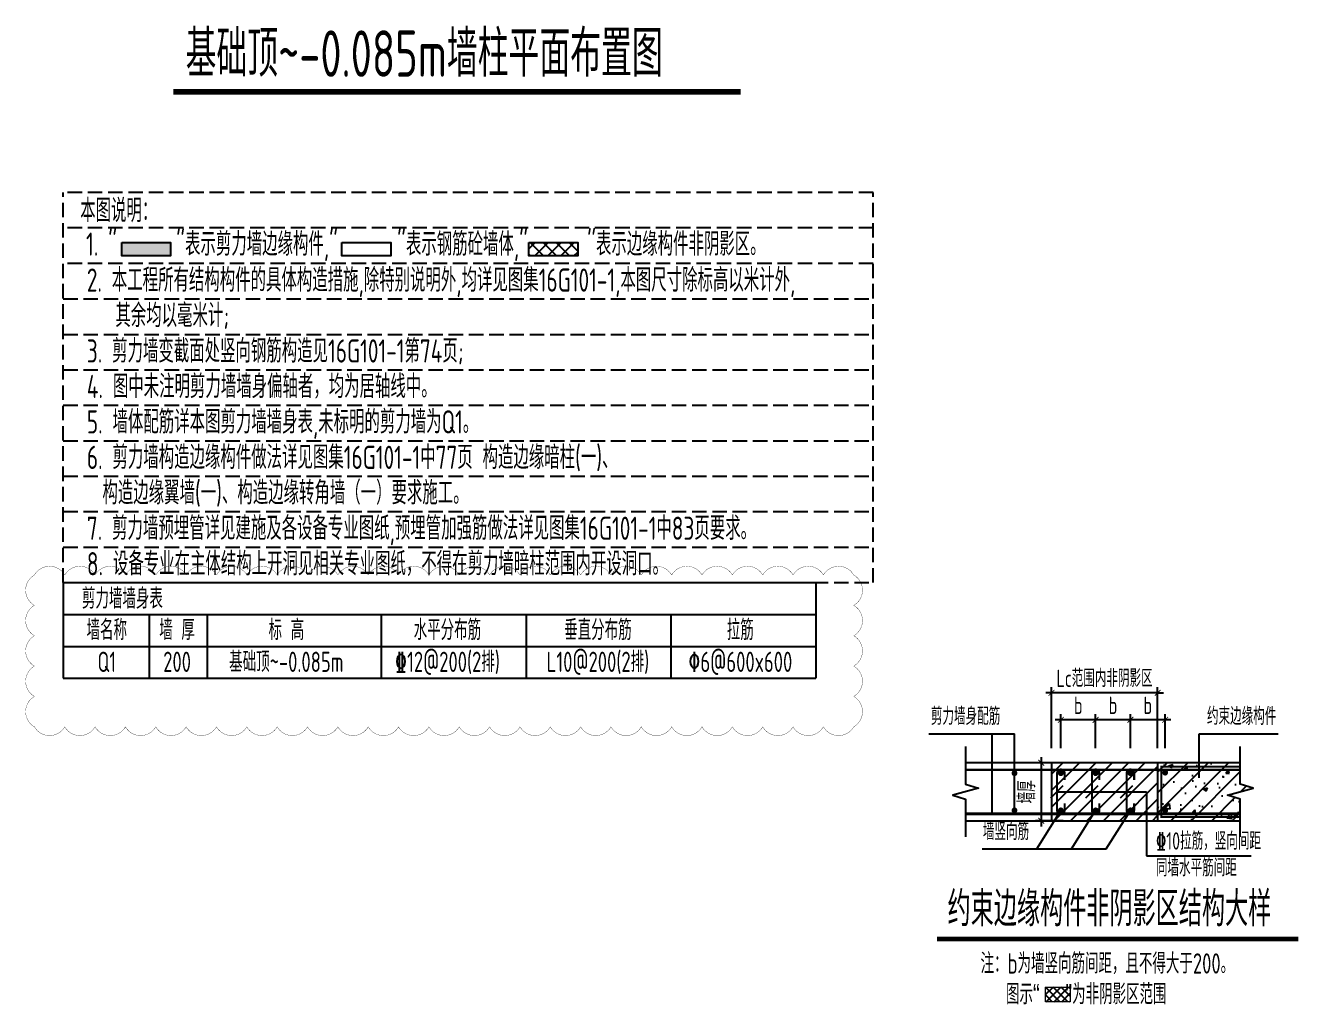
# Model space of a CAD drawing. Extents: x -1058961 to 23600, y -449123 to 2751847.
# Drawn here: x -427904 to -405905, y -121 to 16763 of the extents above; entities that cross this region are included whole.
import ezdxf
from ezdxf.enums import TextEntityAlignment as Align

# ---------------------------------------------------------------- set-up
doc = ezdxf.new("R2010")
doc.units = 0
doc.header["$LTSCALE"] = 1000
doc.linetypes.add('DASH', pattern=[0.35, 0.25, -0.1])
doc.linetypes.add('H3普通虚线', pattern=[4.2, 3, -1.2])
doc.layers.get('0').update_dxf_attribs({"linetype": 'CONTINUOUS'})
doc.layers.get('DEFPOINTS').update_dxf_attribs({"linetype": 'CONTINUOUS'})
for name, color, linetype in [('HATCH', 8, 'CONTINUOUS'), ('PUB_TEXT', 2, 'CONTINUOUS'), ('S-BEAM-XRBAR', 20, 'CONTINUOUS'), ('S-DETL-DIM', 151, 'CONTINUOUS'), ('S-DETL-LINE1', 2, 'CONTINUOUS'), ('S-DETL-LINE2', 2, 'H3普通虚线'), ('S-DETL-TEXT', 7, 'CONTINUOUS'), ('S-WALL-BEHATCH', 51, 'CONTINUOUS'), ('S-X详图钢筋', 6, 'CONTINUOUS'), ('S-文字', 7, 'CONTINUOUS'), ('S-表格线', 54, 'CONTINUOUS')]:
    doc.layers.add(name, color=color, linetype=linetype)
doc.layers.add('墙柱轮廓', color=7, linetype='CONTINUOUS', lineweight=18)
doc.layers.add('审图修改', color=2, linetype='CONTINUOUS', plot=False)
doc.styles.add('TSSD_DIMENSION', font='Tssdeng.shx', dxfattribs={"width": 0.7, "bigfont": 'tssdchn.shx'})
doc.styles.add('TSSD_REIN', font='tssdeng.shx', dxfattribs={"width": 0.7, "height": 300, "bigfont": 'tssdchn.shx'})
doc.dimstyles.new('TSSD_25_100', dxfattribs={"dimtxt": 300, "dimasz": 100, "dimexe": 100, "dimexo": 250, "dimgap": 100, "dimtad": 1, "dimdec": 0, "dimlfac": 0.25, "dimzin": 0, "dimdsep": 46, "dimtxsty": 'TSSD_DIMENSION', "dimblk": 'ARCHTICK', "dimcen": 0, "dimdle": 100, "dimclrt": 7, "dimadec": 0, "dimazin": 0, "dimtfac": 1, "dimtdec": 0, "dimtix": 1, "dimtmove": 2, "dimatfit": 3, "dimldrblk": 'ARCHTICK', "dimfxl": 0, "dimtolj": 1, "dimtzin": 0, "dimarcsym": 0})

# ---------------------------------------------------------------- blocks, each defined once
blk = doc.blocks.new('_ArchTick')
at = {"color": 0, "linetype": 'ByBlock', "const_width": 0.15}
blk.add_lwpolyline([(-0.5, -0.5), (0.5, 0.5)], dxfattribs=at)
blk = doc.blocks.new('*D575')
at = {"layer": 'DEFPOINTS', "color": 0}
for p in [(2113, 5957), (2113, 4750), (3945, 4750)]:
    blk.add_point(p, dxfattribs=at)
at = {"layer": 'S-DETL-DIM', "color": 0, "lineweight": -2}
for p, q in [((2113, 5957), (2013, 5957)), ((2113, 5000), (2113, 6057)), ((3945, 5957), (2113, 5957)), ((3945, 5000), (3945, 6057)), ((3945, 5957), (4045, 5957))]:
    blk.add_line(p, q, dxfattribs=at)
at = {"layer": 'S-DETL-DIM', "color": 0, "lineweight": -2, "xscale": 100, "yscale": 100, "zscale": 100}
blk.add_blockref('_ArchTick', (2113, 5957), dxfattribs=at)
at = {"layer": 'S-DETL-DIM', "color": 0, "lineweight": -2, "xscale": 100, "yscale": 100, "zscale": 100, "rotation": 180}
blk.add_blockref('_ArchTick', (3945, 5957), dxfattribs=at)
at = {"layer": 'S-DETL-DIM', "color": 7, "insert": (3029, 6207), "char_height": 300, "attachment_point": 5, "style": 'TSSD_DIMENSION'}
blk.add_mtext('\\A1;Lc范围内非阴影区', dxfattribs=at)
blk = doc.blocks.new('*D576')
at = {"layer": 'DEFPOINTS', "color": 0}
for p in [(2275, 5491), (2275, 4750), (2875, 4750)]:
    blk.add_point(p, dxfattribs=at)
at = {"layer": 'S-DETL-DIM', "color": 0, "lineweight": -2}
for p, q in [((2275, 5000), (2275, 5591)), ((2875, 5000), (2875, 5591)), ((2975, 5491), (2175, 5491))]:
    blk.add_line(p, q, dxfattribs=at)
at = {"layer": 'S-DETL-DIM', "color": 0, "lineweight": -2, "xscale": 100, "yscale": 100, "zscale": 100, "rotation": 180}
blk.add_blockref('_ArchTick', (2275, 5491), dxfattribs=at)
at = {"layer": 'S-DETL-DIM', "color": 0, "lineweight": -2, "xscale": 100, "yscale": 100, "zscale": 100}
blk.add_blockref('_ArchTick', (2875, 5491), dxfattribs=at)
at = {"layer": 'S-DETL-DIM', "color": 7, "insert": (2575, 5741), "char_height": 300, "attachment_point": 5, "style": 'TSSD_DIMENSION'}
blk.add_mtext('\\A1;b', dxfattribs=at)
blk = doc.blocks.new('*D577')
at = {"layer": 'DEFPOINTS', "color": 0}
for p in [(2875, 5491), (2875, 4750), (3475, 4750)]:
    blk.add_point(p, dxfattribs=at)
at = {"layer": 'S-DETL-DIM', "color": 0, "lineweight": -2}
for p, q in [((2875, 5000), (2875, 5591)), ((3475, 5000), (3475, 5591)), ((3575, 5491), (2775, 5491))]:
    blk.add_line(p, q, dxfattribs=at)
at = {"layer": 'S-DETL-DIM', "color": 0, "lineweight": -2, "xscale": 100, "yscale": 100, "zscale": 100, "rotation": 180}
blk.add_blockref('_ArchTick', (2875, 5491), dxfattribs=at)
at = {"layer": 'S-DETL-DIM', "color": 0, "lineweight": -2, "xscale": 100, "yscale": 100, "zscale": 100}
blk.add_blockref('_ArchTick', (3475, 5491), dxfattribs=at)
at = {"layer": 'S-DETL-DIM', "color": 7, "insert": (3175, 5741), "char_height": 300, "attachment_point": 5, "style": 'TSSD_DIMENSION'}
blk.add_mtext('\\A1;b', dxfattribs=at)
blk = doc.blocks.new('*D578')
at = {"layer": 'DEFPOINTS', "color": 0}
for p in [(3475, 5491), (3475, 4750), (4075, 4750)]:
    blk.add_point(p, dxfattribs=at)
at = {"layer": 'S-DETL-DIM', "color": 0, "lineweight": -2}
for p, q in [((3475, 5000), (3475, 5591)), ((4075, 5000), (4075, 5591)), ((4175, 5491), (3375, 5491))]:
    blk.add_line(p, q, dxfattribs=at)
at = {"layer": 'S-DETL-DIM', "color": 0, "lineweight": -2, "xscale": 100, "yscale": 100, "zscale": 100, "rotation": 180}
blk.add_blockref('_ArchTick', (3475, 5491), dxfattribs=at)
at = {"layer": 'S-DETL-DIM', "color": 0, "lineweight": -2, "xscale": 100, "yscale": 100, "zscale": 100}
blk.add_blockref('_ArchTick', (4075, 5491), dxfattribs=at)
at = {"layer": 'S-DETL-DIM', "color": 7, "insert": (3775, 5741), "char_height": 300, "attachment_point": 5, "style": 'TSSD_DIMENSION'}
blk.add_mtext('\\A1;b', dxfattribs=at)
blk = doc.blocks.new('*D579')
at = {"layer": 'DEFPOINTS', "color": 0}
for p in [(2566, 4750), (1936, 3750), (2566, 3750)]:
    blk.add_point(p, dxfattribs=at)
at = {"layer": 'S-DETL-DIM', "color": 0, "lineweight": -2}
for p, q in [((1936, 4850), (1936, 3650)), ((2316, 4750), (1836, 4750)), ((2316, 3750), (1836, 3750))]:
    blk.add_line(p, q, dxfattribs=at)
at = {"layer": 'S-DETL-DIM', "color": 0, "lineweight": -2, "xscale": 100, "yscale": 100, "zscale": 100}
for p, rotation in [((1936, 4750), 90), ((1936, 3750), 270)]:
    blk.add_blockref('_ArchTick', p, dxfattribs=dict(at, rotation=rotation))
at = {"layer": 'S-DETL-DIM', "color": 7, "insert": (1686, 4250), "char_height": 300, "attachment_point": 5, "rotation": 90, "style": 'TSSD_DIMENSION'}
blk.add_mtext('\\A1;墙厚', dxfattribs=at)
blk = doc.blocks.new('*U410')
at = {"layer": 'HATCH'}
for points in [[(5140097, 756132), (5140097, 756363), (5140942, 756132)], [(5140097, 756363), (5140942, 756132), (5140942, 756363)]]:
    blk.add_solid(points, dxfattribs=at)
blk = doc.blocks.new('20210311.03312664')
at = {"layer": 'HATCH'}
h = blk.add_hatch(dxfattribs=at)
h.set_pattern_fill('METAL', color=256, scale=50, style=0)
h.set_pattern_definition([(45, (970506.73, 314564.58), (-141.421356, 141.421356), [])])
h.paths.add_polyline_path([(3945, 4750.5), (2113.2, 4750.5), (2113.2, 3750.5), (3945, 3750.5)])
at = {"layer": 'HATCH', "ltscale": 0.5}
h = blk.add_hatch(dxfattribs=at)
h.set_pattern_fill('HOLE_MATETIEL', color=256, scale=30, style=0)
h.set_pattern_definition([(45, (0, 584.78), (-67.352, 67.352), []), (135, (0, 584.78), (-67.352, -67.352), [])])
h.paths.add_polyline_path([(2009.3, 881.5), (2436.4, 881.5), (2436.4, 630), (2009.3, 630)])
at = {"layer": 'S-WALL-BEHATCH'}
h = blk.add_hatch(dxfattribs=at)
h.set_pattern_fill('钢筋混凝土', color=0, scale=100, style=0)
h.set_pattern_definition([(45, (-313936.74, 156299.2), (-176.7767, 176.7767), []), (50, (-313936.74, 156299.2), (717.2602, -62.7521), [75, -825]), (355, (-313936.74, 156299.2), (-138.7513, 752.1921), [60, -660]), (100.4514, (-313877, 156294), (578.5094, 689.4395), [63.7402, -701.1421]), (46.1842, (-313936.7, 156499.2), (1067.241, -165.519), [112.5, -1237.5]), (96.6356, (-313847.8, 156485.4), (934.6627, 974.118), [95.6103, -1051.713]), (351.1842, (-313936.7, 156499.2), (934.662, 974.1186), [90, -990]), (21, (-313836.74, 156449.2), (596.9071, -402.6189), [75, -825]), (326, (-313836.74, 156449.2), (243.3153, 725.15), [60, -660]), (71.4514, (-313787, 156415.66), (840.2226, 322.5305), [63.7402, -701.1421]), (37.5, (-313936.74, 156299.2), (12.15986, 332.89385), [0, -652, 0, -670, 0, -662.5]), (7.5, (-313936.74, 156299.2), (263.06954, 394.4117), [0, -382, 0, -637, 0, -252.5]), (327.5, (-314159.74, 156299.2), (533.82244, -22.55487), [0, -250, 0, -780, 0, -1035]), (317.5, (-314259.74, 156299.2), (583.1862, 100.105), [0, -325, 0, -518, 0, -735])])
h.paths.add_polyline_path([(5370.8, 3750.5), (5370.8, 4120.5), (5150.8, 4190.5), (5590.8, 4310.5), (5370.8, 4380.5), (5370.8, 4750.5), (3945, 4750.5), (3945, 3750.5)])
at = {"layer": 'S-DETL-LINE1', "color": 0}
for p, q in [((5370.8, 4750.5), (631.6, 4750.5)), ((631.6, 3750.5), (5370.8, 3750.5))]:
    blk.add_line(p, q, dxfattribs=at)
for points in [[(631.6, 5030.5), (631.6, 4380.5), (851.6, 4310.5), (411.6, 4190.5), (631.6, 4120.5), (631.6, 3470.5)], [(5370.8, 3470.5), (5370.8, 4120.5), (5150.8, 4190.5), (5590.8, 4310.5), (5370.8, 4380.5), (5370.8, 5030.5)]]:
    blk.add_lwpolyline(points, dxfattribs=at)
at = {"layer": 'S-DETL-LINE2', "color": 0}
for p, q in [((2113.2, 4750.5), (2113.2, 3750.5)), ((3945, 4750.5), (3945, 3750.5))]:
    blk.add_line(p, q, dxfattribs=at)
at = {"layer": 'S-DETL-TEXT'}
for p, q in [((0, 5252), (1475, 5252)), ((1089.8, 3870.5), (1089.8, 5252)), ((1475, 3929.9), (1475, 5252)), ((4663.9, 5252), (6022.2, 5252)), ((4663.9, 4489.6), (4663.9, 5252)), ((2103.9, 4144.4), (2316.1, 4356.5)), ((2210, 4250.5), (3755.5, 4250.5)), ((2703.9, 4144.4), (2916.1, 4356.5)), ((3303.9, 4144.4), (3516.1, 4356.5)), ((3755.5, 4250.5), (3755.5, 3145.1)), ((1858.3, 3265.1), (2275, 3929.9)), ((2458.3, 3265.1), (2875, 3929.9)), ((3058.3, 3265.1), (3475, 3929.9)), ((916.5, 3265.1), (3058.3, 3265.1)), ((3755.5, 3145.1), (5557.5, 3145.1))]:
    blk.add_line(p, q, dxfattribs=at)
at = {"layer": 'S-DETL-TEXT', "const_width": 80}
blk.add_lwpolyline([(135.2, 1713.7), (6369.7, 1713.7)], dxfattribs=at)
at = {"layer": 'S-WALL-BEHATCH', "color": 0}
blk.add_lwpolyline([(5150.8, 4190.5), (5590.8, 4310.5), (5370.8, 4380.5), (5370.8, 4750.5), (3945, 4750.5), (3945, 3750.5), (5370.8, 3750.5), (5370.8, 4120.5)], close=True, dxfattribs=at)
at = {"layer": 'S-X详图钢筋'}
for points, const_width in [([(5370.8, 4630.5), (631.6, 4630.5)], 40), ([(5370.8, 3815.5), (4010, 3815.5), (4010, 4685.5), (5370.8, 4685.5)], 35), ([(631.6, 3870.5), (5370.8, 3870.5)], 50)]:
    blk.add_lwpolyline(points, dxfattribs=dict(at, const_width=const_width))
at = {"layer": 'S-X详图钢筋', "const_width": 50}
for points in [[(1500, 4571, -1), (1450, 4571, -1)], [(2300, 4571, -1), (2250, 4571, -1)], [(2900, 4571, -1), (2850, 4571, -1)], [(3500, 4571, -1), (3450, 4571, -1)], [(4050, 4580.5, 1), (4100, 4580.5, 1)], [(1500, 3929.9, 1), (1450, 3929.9, 1)], [(2300, 3929.9, 1), (2250, 3929.9, 1)], [(2900, 3929.9, 1), (2850, 3929.9, 1)], [(3500, 3929.9, 1), (3450, 3929.9, 1)], [(4100, 3929.9, 1), (4050, 3929.9, 1)]]:
    blk.add_lwpolyline(points, format="xyb", close=True, dxfattribs=at)
at = {"layer": 'S-X详图钢筋', "const_width": 35}
for points in [[(2340, 4451), (2340, 4571, 1), (2210, 4571), (2210, 3929.9, 1), (2340, 3929.9), (2340, 4049.9)], [(2940, 4451), (2940, 4571, 1), (2810, 4571), (2810, 3929.9, 1), (2940, 3929.9), (2940, 4049.9)], [(3540, 4451), (3540, 4571, 1), (3410, 4571), (3410, 3929.9, 1), (3540, 3929.9), (3540, 4049.9)]]:
    blk.add_lwpolyline(points, format="xyb", dxfattribs=at)
at = {"layer": '墙柱轮廓', "color": 2}
blk.add_lwpolyline([(2009.3, 881.5), (2436.4, 881.5), (2436.4, 630), (2009.3, 630)], close=True, dxfattribs=at)
at = {"layer": 'S-DETL-TEXT', "style": 'TSSD_REIN', "width": 0.7}
for s, p in [('剪力墙身配筋', (32.7, 5313.8)), ('约束边缘构件', (4795.8, 5313.8)), ('墙竖向筋', (929.8, 3327.6))]:
    blk.add_text(s, height=300, dxfattribs=at).set_placement(p, align=Align.BOTTOM_LEFT)
for s, height, p in [('\x8410拉筋，竖向间距', 300, (3914.5, 3251.7)), ('同墙水平筋间距', 300, (3914.5, 2792)), ('约束边缘构件非阴影区结构大样', 600, (319.9, 1931.1)), ('注：b为墙竖向筋间距，且不得大于200。', 350, (889.3, 1114.3)), ('图示“   ”为非阴影区范围', 350, (1329.2, 584.8))]:
    blk.add_text(s, height=height, dxfattribs=at).set_placement(p)
at = {"layer": 'S-DETL-DIM', "color": 0}
for base, p1, p2, text, picture, middle in [((2113.2, 5957.2), (3945, 4750.5), (2113.2, 4750.5), 'Lc范围内非阴影区', '*D575', (3029.1, 6207.2)), ((2275, 5490.8), (2875, 4750.5), (2275, 4750.5), 'b', '*D576', (2575, 5740.8)), ((2875, 5490.8), (3475, 4750.5), (2875, 4750.5), 'b', '*D577', (3175, 5740.8)), ((3475, 5490.8), (4075, 4750.5), (3475, 4750.5), 'b', '*D578', (3775, 5740.8))]:
    dim = blk.add_linear_dim(base=base, p1=p1, p2=p2, text=text, dimstyle='TSSD_25_100', dxfattribs=at)
    dim.commit()
    dim.dimension.update_dxf_attribs({"geometry": picture, "text_midpoint": middle})
at = {"layer": 'S-DETL-DIM'}
dim = blk.add_aligned_dim(p1=(2566, 4750.5), p2=(2566, 3750.5), distance=-629.5, text='墙厚', dimstyle='TSSD_25_100', dxfattribs=at)
dim.commit()
dim.dimension.update_dxf_attribs({"geometry": '*D579', "text_midpoint": (1686.5, 4250.5)})

msp = doc.modelspace()

# ---------------------------------------------------------------- hatches: boundary and pattern name
at = {"layer": 'HATCH'}
h = msp.add_hatch(dxfattribs=at)
h.set_pattern_fill('HOLE_MATETIEL', color=252, scale=50, style=0)
h.set_pattern_definition([(45, (-723134.85, 46652.6), (-112.2532, 112.2532), []), (135, (-723134.85, 46652.6), (-112.2532, -112.2532), [])])
h.paths.add_polyline_path([(-419220.5, 13021.62), (-418375.71, 13021.62), (-418375.71, 12790.89), (-419220.5, 12790.89)])

# ---------------------------------------------------------------- linework, layer by layer
at = {"layer": 'PUB_TEXT', "color": 7, "const_width": 100}
msp.add_lwpolyline([(-425350.56, 15619.06), (-415563.43, 15619.06)], dxfattribs=at)
at = {"layer": 'S-文字'}
for points in [[(-426243.73, 13021.62), (-425398.93, 13021.62), (-425398.93, 12790.89), (-426243.73, 12790.89)], [(-422447.26, 13021.62), (-421602.46, 13021.62), (-421602.46, 12790.89), (-422447.26, 12790.89)], [(-419220.5, 13021.62), (-418375.71, 13021.62), (-418375.71, 12790.89), (-419220.5, 12790.89)]]:
    msp.add_lwpolyline(points, close=True, dxfattribs=at)
at = {"layer": 'S-表格线', "linetype": 'DASH'}
for p, q in [((-427253.2, 7155.79), (-427253.2, 13882.55)), ((-413278.09, 13882.55), (-427253.2, 13882.55)), ((-413278.09, 7155.79), (-413278.09, 13882.55)), ((-413278.09, 13271.03), (-427253.2, 13271.03)), ((-413278.09, 12659.5), (-427253.2, 12659.5)), ((-427253.2, 12047.98), (-413278.09, 12047.98)), ((-427253.2, 11436.45), (-413278.09, 11436.45)), ((-427253.2, 10824.93), (-413278.09, 10824.93)), ((-427253.2, 10213.41), (-413278.09, 10213.41)), ((-427253.2, 9601.88), (-413278.09, 9601.88)), ((-427253.2, 8990.36), (-413278.09, 8990.36)), ((-427253.2, 8378.83), (-413278.09, 8378.83)), ((-427253.2, 7767.31), (-413278.09, 7767.31)), ((-427253.2, 7155.79), (-413278.09, 7155.79))]:
    msp.add_line(p, q, dxfattribs=at)
at = {"layer": 'S-表格线'}
for p, q in [((-427253.2, 7155.79), (-427253.2, 5505.79)), ((-427253.2, 7155.79), (-414267.45, 7155.79)), ((-414267.45, 7155.79), (-414267.45, 5505.79)), ((-427253.2, 6605.79), (-414267.45, 6605.79)), ((-425767.45, 6605.79), (-425767.45, 5505.79)), ((-424767.45, 6605.79), (-424767.45, 5505.79)), ((-421767.45, 6605.79), (-421767.45, 5505.79)), ((-419267.45, 6605.79), (-419267.45, 5505.79)), ((-416767.45, 6605.79), (-416767.45, 5505.79)), ((-427253.2, 6055.79), (-414267.45, 6055.79)), ((-427253.2, 5505.79), (-414267.45, 5505.79))]:
    msp.add_line(p, q, dxfattribs=at)
at = {"layer": '审图修改', "color": 2, "const_width": 5}
msp.add_lwpolyline([(-427749.86, 7285.9, -0.57735027), (-427226.29, 7285.9, -0.57735027), (-426702.72, 7285.9, -0.57735027), (-426179.15, 7285.9, -0.57735027), (-425655.58, 7285.9, -0.57735027), (-425132.01, 7285.9, -0.57735027), (-424608.43, 7285.9, -0.57735027), (-424084.86, 7285.9, -0.57735027), (-423561.29, 7285.9, -0.57735027), (-423037.72, 7285.9, -0.57735027), (-422514.15, 7285.9, -0.57735027), (-421990.58, 7285.9, -0.57735027), (-421467.01, 7285.9, -0.57735027), (-420943.44, 7285.9, -0.57735027), (-420419.87, 7285.9, -0.57735027), (-419896.3, 7285.9, -0.57735027), (-419372.73, 7285.9, -0.57735027), (-418849.15, 7285.9, -0.57735027), (-418325.58, 7285.9, -0.57735027), (-417802.01, 7285.9, -0.57735027), (-417278.44, 7285.9, -0.57735027), (-416754.87, 7285.9, -0.57735027), (-416231.3, 7285.9, -0.57735027), (-415707.73, 7285.9, -0.57735027), (-415184.16, 7285.9, -0.57735027), (-414660.59, 7285.9, -0.57735027), (-414137.02, 7285.9, -0.57735027), (-413613.45, 7285.9, -0.57735027), (-413613.45, 6762.32, -0.57735027), (-413613.45, 6238.75, -0.57735027), (-413613.45, 5715.18, -0.57735027), (-413613.45, 5191.61, -0.57735027), (-413613.45, 4668.04, -0.57735027), (-414137.02, 4668.04, -0.57735027), (-414660.59, 4668.04, -0.57735027), (-415184.16, 4668.04, -0.57735027), (-415707.73, 4668.04, -0.57735027), (-416231.3, 4668.04, -0.57735027), (-416754.87, 4668.04, -0.57735027), (-417278.44, 4668.04, -0.57735027), (-417802.01, 4668.04, -0.57735027), (-418325.58, 4668.04, -0.57735027), (-418849.15, 4668.04, -0.57735027), (-419372.73, 4668.04, -0.57735027), (-419896.3, 4668.04, -0.57735027), (-420419.87, 4668.04, -0.57735027), (-420943.44, 4668.04, -0.57735027), (-421467.01, 4668.04, -0.57735027), (-421990.58, 4668.04, -0.57735027), (-422514.15, 4668.04, -0.57735027), (-423037.72, 4668.04, -0.57735027), (-423561.29, 4668.04, -0.57735027), (-424084.86, 4668.04, -0.57735027), (-424608.43, 4668.04, -0.57735027), (-425132.01, 4668.04, -0.57735027), (-425655.58, 4668.04, -0.57735027), (-426179.15, 4668.04, -0.57735027), (-426702.72, 4668.04, -0.57735027), (-427226.29, 4668.04, -0.57735027), (-427749.86, 4668.04, -0.57735027), (-427749.86, 5191.61, -0.57735027), (-427749.86, 5715.18, -0.57735027), (-427749.86, 6238.75, -0.57735027), (-427749.86, 6762.32, -0.57735027), (-427749.86, 7285.9, -0.57735027), (-427749.86, 7285.9, -0.57735027)], format="xyb", dxfattribs=at)

# ---------------------------------------------------------------- block references
at = {"layer": 'HATCH'}
msp.add_blockref('*U410', (-5566340.54, -743341.16), dxfattribs=at)
at = {"layer": 'S-BEAM-XRBAR', "color": 0, "ltscale": 0.5}
msp.add_blockref('20210311.03312664', (-412315.01, -702.7), dxfattribs=at)

# ---------------------------------------------------------------- texts
at = {"layer": 'PUB_TEXT', "color": 7, "style": 'TSSD_REIN', "width": 0.7}
msp.add_text('基础顶~-0.085m墙柱平面布置图', height=800, dxfattribs=at).set_placement((-425140.98, 15879.06))
at = {"layer": 'S-文字', "style": 'TSSD_REIN', "width": 0.7}
for s, height, p in [('本图说明：', 400, (-426960.32, 13372.38)), ('1. "      "表示剪力墙边缘构件,"      "表示钢筋砼墙体,"      "表示边缘构件非阴影区。', 400, (-426858.59, 12793.42)), ('2. 本工程所有结构构件的具体构造措施,除特别说明外,均详见图集16G101-1,本图尺寸除标高以米计外,', 400, (-426845.07, 12173.12)), ('其余均以毫米计;', 400, (-426352.47, 11561.59)), ('3. 剪力墙变截面处竖向钢筋构造见16G101-1第74页;', 400, (-426845.07, 10950.07)), ('4. 图中未注明剪力墙墙身偏轴者，均为居轴线中。', 400, (-426845.07, 10338.55)), ('6. 剪力墙构造边缘构件做法详见图集16G101-1中77页 构造边缘暗柱(一)、', 400, (-426845.07, 9115.5)), ('构造边缘翼墙(一)、构造边缘转角墙（一）要求施工。', 400, (-426575.83, 8503.97)), ('7. 剪力墙预埋管详见建施及各设备专业图纸,预埋管加强筋做法详见图集16G101-1中83页要求。', 400, (-426845.07, 7892.45)), ('8. 设备专业在主体结构上开洞见相关专业图纸，不得在剪力墙暗柱范围内开设洞口。', 400, (-426845.07, 7280.93)), ('剪力墙墙身表', 350, (-426929.45, 6705.79))]:
    msp.add_text(s, height=height, dxfattribs=at).set_placement(p)
at = {"layer": 'S-文字', "color": 3, "style": 'TSSD_REIN', "width": 0.7}
msp.add_text('5. 墙体配筋详本图剪力墙墙身表,未标明的剪力墙为Q1。', height=400, dxfattribs=at).set_placement((-426845.07, 9727.02))
at = {"layer": 'S-文字', "style": 'TSSD_REIN', "width": 0.7}
for s, p in [('墙名称', (-426500.88, 6163.65)), ('墙 厚', (-425288.2, 6163.65)), ('标 高', (-423402.81, 6163.65)), ('水平分布筋', (-420624.35, 6163.65)), ('垂直分布筋', (-418027.29, 6163.65)), ('拉筋', (-415571.1, 6163.65)), ('Q1', (-426500.88, 5613.65)), ('200', (-425288.2, 5613.65)), ('基础顶~-0.085m', (-423402.81, 5613.65)), ('L10@200(2排)', (-418027.29, 5613.65))]:
    msp.add_text(s, height=350, dxfattribs=at).set_placement(p, align=Align.CENTER)
at = {"layer": 'S-文字', "color": 1, "style": 'TSSD_REIN', "width": 0.7}
for s, p in [('%%13212@200(2排)', (-420624.35, 5613.65)), ('%%1306@600x600', (-415571.1, 5613.65))]:
    msp.add_text(s, height=350, dxfattribs=at).set_placement(p, align=Align.CENTER)

doc.saveas('drawing.dxf')
